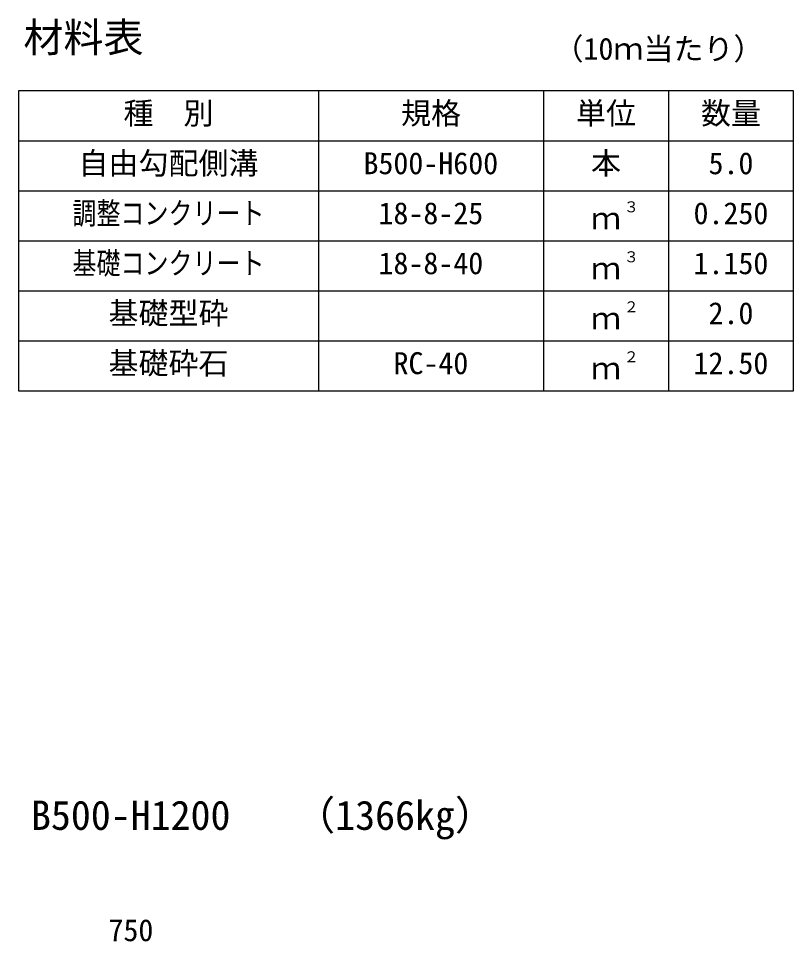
# Model space of a CAD drawing. Units: millimetres, scale not verified. Extents: x -16800 to 16800, y -5940 to 5940.
# Drawn here: x 6225 to 7775, y 315 to 2161 of the extents above; entities that cross this region are included whole.
import ezdxf
from ezdxf.enums import TextEntityAlignment as Align

# ---------------------------------------------------------------- set-up
doc = ezdxf.new("R2010")
doc.units = ezdxf.units.MM
doc.header["$LTSCALE"] = 20
for name, color, linetype, lineweight in [('0-0_DIM', 7, 'Continuous', 25), ('0-3_HYO', 3, 'Continuous', 25), ('0-4_HYO2', 4, 'Continuous', 25), ('0-6_TXT', 7, 'Continuous', 25)]:
    doc.layers.add(name, color=color, linetype=linetype, lineweight=lineweight)
doc.styles.add('ＭＳ ゴシック', font='')
doc.styles.get('ＭＳ ゴシック').set_extended_font_data('MS Gothic')

msp = doc.modelspace()

# ---------------------------------------------------------------- linework, layer by layer
at = {"layer": '0-3_HYO'}
for p, q in [((6825, 2016.69), (6825, 1416.69)), ((7275, 2016.69), (7275, 1416.69)), ((7525, 2016.69), (7525, 1416.69)), ((6225, 1916.69), (7775, 1916.69))]:
    msp.add_line(p, q, dxfattribs=at)
msp.add_lwpolyline([(6225, 1416.69), (7775, 1416.69), (7775, 2016.69), (6225, 2016.69)], close=True, dxfattribs=at)
at = {"layer": '0-4_HYO2'}
for p, q in [((6225, 1816.69), (7775, 1816.69)), ((6225, 1716.69), (7775, 1716.69)), ((6225, 1616.69), (7775, 1616.69)), ((6225, 1516.69), (7775, 1516.69))]:
    msp.add_line(p, q, dxfattribs=at)

# ---------------------------------------------------------------- texts
at = {"layer": '0-0_DIM', "style": 'ＭＳ ゴシック'}
msp.add_text('750', height=43.99, dxfattribs=at).set_placement((6405, 302.39), align=Align.BOTTOM_LEFT)
at = {"layer": '0-6_TXT', "style": 'ＭＳ ゴシック'}
for s, height, p in [('材料表', 58.65, (6235, 2076.69)), ('（10ｍ当たり）', 43.99, (7295, 2065.69)), ('種\u3000別', 43.99, (6435, 1936.69)), ('規格', 43.99, (6990, 1936.69)), ('単位', 43.99, (7340, 1936.69)), ('数量', 43.99, (7590, 1936.69)), ('自由勾配側溝', 43.99, (6345, 1836.69)), ('B500-H600', 43.99, (6915, 1836.69)), ('本', 43.99, (7370, 1836.69)), ('5.0', 43.99, (7605, 1836.69)), ('18-8-25', 43.99, (6945, 1736.69)), ('３', 21.99, (7435.54, 1767.05)), ('0.250', 43.99, (7575, 1736.69)), ('ｍ', 43.99, (7370, 1726.69)), ('18-8-40', 43.99, (6945, 1636.69)), ('３', 21.99, (7435.54, 1667.05)), ('1.150', 43.99, (7575, 1636.69)), ('ｍ', 43.99, (7370, 1626.69)), ('基礎型砕', 43.99, (6405, 1536.69)), ('２', 21.99, (7435.54, 1567.05)), ('2.0', 43.99, (7605, 1536.69)), ('ｍ', 43.99, (7370, 1526.69)), ('基礎砕石', 43.99, (6405, 1436.69)), ('２', 21.99, (7435.54, 1467.05)), ('RC-40', 43.99, (6975, 1436.69)), ('12.50', 43.99, (7575, 1436.69)), ('ｍ', 43.99, (7370, 1426.69)), ('B500-H1200', 58.65, (6250, 520.65)), ('（1366kg）', 58.65, (6778.37, 520.65))]:
    msp.add_text(s, height=height, dxfattribs=at).set_placement(p, align=Align.BOTTOM_LEFT)
at = {"layer": '0-6_TXT', "style": 'ＭＳ ゴシック', "width": 0.8}
for s, p in [('調整コンクリート', (6333, 1736.69)), ('基礎コンクリート', (6333, 1636.69))]:
    msp.add_text(s, height=43.99, dxfattribs=at).set_placement(p, align=Align.BOTTOM_LEFT)

doc.saveas('drawing.dxf')
